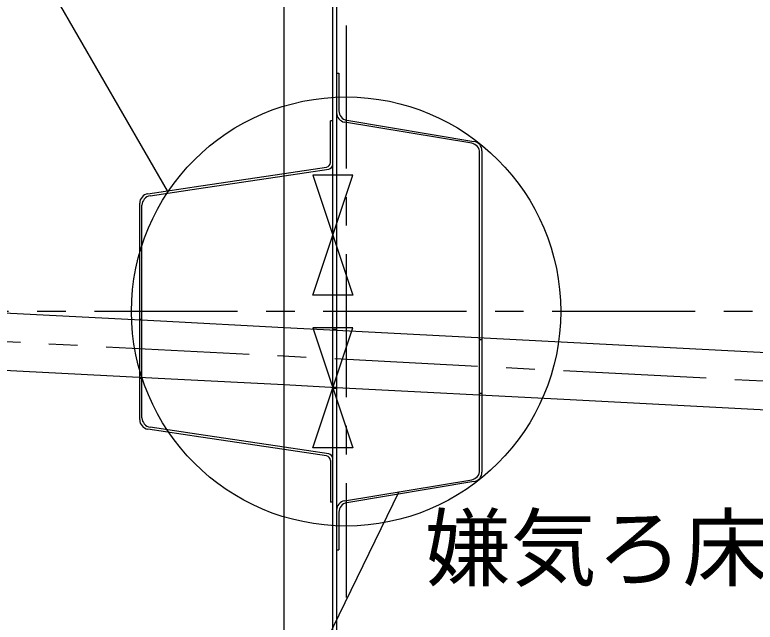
# Model space of a CAD drawing. Units: millimetres, scale not verified. Extents: x -22761 to 8910, y -6308 to 6308.
# Drawn here: x -5224 to -4447, y 269 to 906 of the extents above; entities that cross this region are included whole.
import ezdxf
from ezdxf.enums import TextEntityAlignment as Align

# ---------------------------------------------------------------- set-up
doc = ezdxf.new("R2010")
doc.units = ezdxf.units.MM
doc.header["$LTSCALE"] = 30
doc.linetypes.add('CHAIN1', pattern=[8, 5, -1, 1, -1])
doc.layers.add('0-2_空気管', color=3, linetype='Continuous', lineweight=25)
doc.styles.add('ＭＳ ゴシック', font='')
doc.styles.get('ＭＳ ゴシック').set_extended_font_data('MS Gothic')

msp = doc.modelspace()

# ---------------------------------------------------------------- linework, layer by layer
at = {"layer": '0-2_空気管'}
for p, q in [((-5063.63, 721.07), (-5367.75, 1247.82)), ((-4941.35, 84.61), (-4941.35, 1104.61)), ((-4890.35, 122.49), (-4890.35, 1066.74)), ((-4886.35, 1066.4), (-4886.35, 122.83)), ((-4886.35, 844.61), (-4883.95, 844.61)), ((-4883.95, 844.61), (-4883.95, 805.12)), ((-4890.35, 794.62), (-4892.75, 794.62)), ((-4892.75, 750.99), (-4892.75, 794.62)), ((-4744.71, 771.01), (-4878, 793.22)), ((-4875.6, 795.25), (-4742.31, 773.04)), ((-4736.35, 428.08), (-4736.35, 761.14)), ((-4733.95, 763.18), (-4733.95, 426.05)), ((-4941.35, 739.39), (-4897.01, 746.04)), ((-5028.81, 726.27), (-4941.35, 739.39)), ((-4941.35, 736.96), (-4894.61, 743.98)), ((-5030.74, 723.56), (-4941.35, 736.96)), ((-5084.24, 717.96), (-5028.81, 726.27)), ((-5081.84, 715.89), (-5030.74, 723.56)), ((-5092.75, 481.16), (-5092.75, 708.07)), ((-5090.35, 483.23), (-5090.35, 706)), ((-5071.12, 584.38), (-5286.35, 595.58)), ((-5090.35, 586.35), (-5092.75, 586.35)), ((-4941.35, 577.63), (-5071.12, 584.38)), ((-4886.35, 574.77), (-4941.35, 577.63)), ((-4886.35, 575.74), (-4890.35, 575.74)), ((-4623.86, 561.11), (-4886.35, 574.77)), ((-4733.95, 564.79), (-4736.35, 564.79)), ((-4422.01, 550.61), (-4623.86, 561.11)), ((-5059.89, 523.72), (-5294.15, 535.9)), ((-5090.35, 524.35), (-5092.75, 524.35)), ((-4941.35, 517.55), (-5059.89, 523.72)), ((-4886.35, 514.69), (-4941.35, 517.55)), ((-4886.35, 514.83), (-4890.35, 514.83)), ((-4886.35, 513.74), (-4890.35, 513.74)), ((-4641.32, 501.94), (-4886.35, 514.69)), ((-4736.35, 508.82), (-4733.95, 508.82)), ((-4400.24, 489.4), (-4641.32, 501.94)), ((-5028.81, 462.96), (-5084.24, 471.27)), ((-5030.74, 465.67), (-5081.84, 473.34)), ((-4941.35, 452.26), (-5030.74, 465.67)), ((-4941.35, 449.84), (-5028.81, 462.96)), ((-4894.61, 445.25), (-4941.35, 452.26)), ((-4897.01, 443.19), (-4941.35, 449.84)), ((-4892.75, 438.24), (-4892.75, 394.61)), ((-4878, 396.01), (-4744.71, 418.22)), ((-4742.31, 416.19), (-4875.6, 393.97)), ((-4820.93, 405.56), (-5132.44, -232.66)), ((-4890.35, 394.61), (-4892.75, 394.61)), ((-4883.95, 384.11), (-4883.95, 344.62)), ((-4886.35, 344.62), (-4883.95, 344.62))]:
    msp.add_line(p, q, dxfattribs=at)
at = {"layer": '0-2_空気管', "linetype": 'CHAIN1'}
for p, q in [((-4876.35, 894.61), (-4876.35, 294.61)), ((-2830.27, 594.61), (-5992.25, 594.61)), ((-3300.41, 462.22), (-5682.17, 586.13))]:
    msp.add_line(p, q, dxfattribs=at)
at = {"layer": '0-2_空気管', "color": 7}
for p, q in [((-4911.35, 737.61), (-4869.35, 611.61)), ((-4869.35, 737.61), (-4911.35, 737.61)), ((-4911.35, 611.61), (-4869.35, 737.61)), ((-4869.35, 611.61), (-4911.35, 611.61)), ((-4911.35, 577.61), (-4869.35, 451.61)), ((-4869.35, 577.61), (-4911.35, 577.61)), ((-4911.35, 451.61), (-4869.35, 577.61)), ((-4869.35, 451.61), (-4911.35, 451.61))]:
    msp.add_line(p, q, dxfattribs=at)
at = {"layer": '0-2_空気管'}
msp.add_circle((-4876.35, 594.61), 225, dxfattribs=at)
for centre, radius, start, end in [((-4876.35, 803.08), 10, 180, 260.53799), ((-4873.95, 805.12), 10, 180, 260.53799), ((-4746.35, 761.14), 10, 0, 80.53799), ((-4743.95, 763.18), 10, 0, 80.53799), ((-4897.75, 750.99), 5, 278.53099, 0), ((-4895.35, 748.92), 5, 278.53099, 0), ((-5082.75, 708.07), 10, 98.53099, 180), ((-5080.35, 706), 10, 98.53099, 180), ((-5080.35, 483.23), 10, 180, 261.46899), ((-5082.75, 481.16), 10, 180, 261.46899), ((-4897.75, 438.24), 5, 0, 81.46899), ((-4895.35, 440.31), 5, 0, 81.46899), ((-4746.35, 428.08), 10, 279.46199, 0), ((-4743.95, 426.05), 10, 279.46199, 0), ((-4876.35, 386.14), 10, 99.46199, 180), ((-4873.95, 384.11), 10, 99.46199, 180)]:
    msp.add_arc(centre, radius, start, end, dxfattribs=at)

# ---------------------------------------------------------------- texts
at = {"layer": '0-2_空気管', "color": 4, "style": 'ＭＳ ゴシック'}
msp.add_text('嫌気ろ床槽第2室', height=65.98, dxfattribs=at).set_placement((-4793.72, 293.79), align=Align.BOTTOM_LEFT)

doc.saveas('drawing.dxf')
